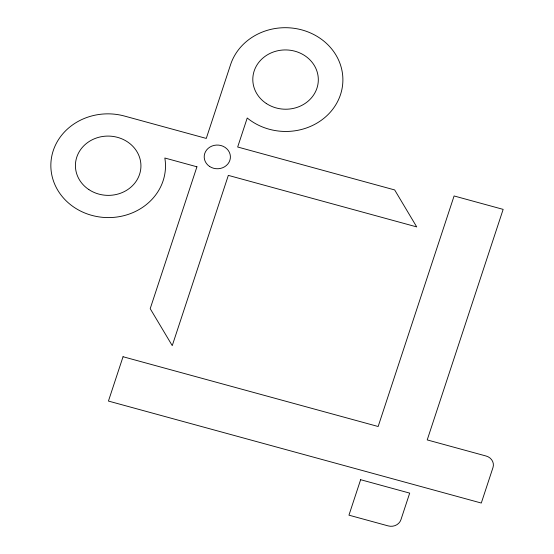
<?xml version="1.0" encoding="UTF-8"?>
<svg xmlns="http://www.w3.org/2000/svg" width="554" height="554" viewBox="0 0 554 554"><rect width="100%" height="100%" fill="white"/><g stroke="black" fill="none" stroke-linecap="round" stroke-linejoin="round"><path stroke-width="0.83" d="M123.043 356.734L108.439 401.068L481.294 503.039L492.977 467.569A10.235 9.266 1.3 0 0 486.087 456.018L427.217 439.918L503.15 209.377L454.093 195.964L378.153 426.504L123.043 356.734M196.933 166.796L150.203 308.668L172.252 345.627L228.331 175.383L416.719 226.905L394.67 189.939L237.673 147.011L247.229 118.002A57.332 51.875 1.3 0 0 333.369 108.404A57.332 51.875 1.3 0 0 309.818 32.672A57.332 51.875 1.3 0 0 230.609 64.548L206.275 138.424L124.532 116.07A57.332 51.875 1.3 0 0 51.418 158.16A57.332 51.875 1.3 0 0 108.515 217.597A57.332 51.875 1.3 0 0 164.829 158.015L196.933 166.796M360.633 479.702L348.951 515.172L388.195 525.905A10.235 9.266 1.3 0 0 400.93 519.721L409.69 493.122L360.633 479.702M266.259 103.453A32.762 29.646 1.3 0 0 318.135 82.858A32.762 29.646 1.3 0 0 272.277 52.422A32.762 29.646 1.3 0 0 266.259 103.453M88.875 189.6A32.762 29.646 1.3 0 0 140.751 169.005A32.762 29.646 1.3 0 0 94.9 138.569A32.762 29.646 1.3 0 0 88.875 189.6M209.585 166.456A13.102 11.856 1.3 0 0 230.332 158.215A13.102 11.856 1.3 0 0 211.995 146.041A13.102 11.856 1.3 0 0 209.585 166.456"/></g></svg>
